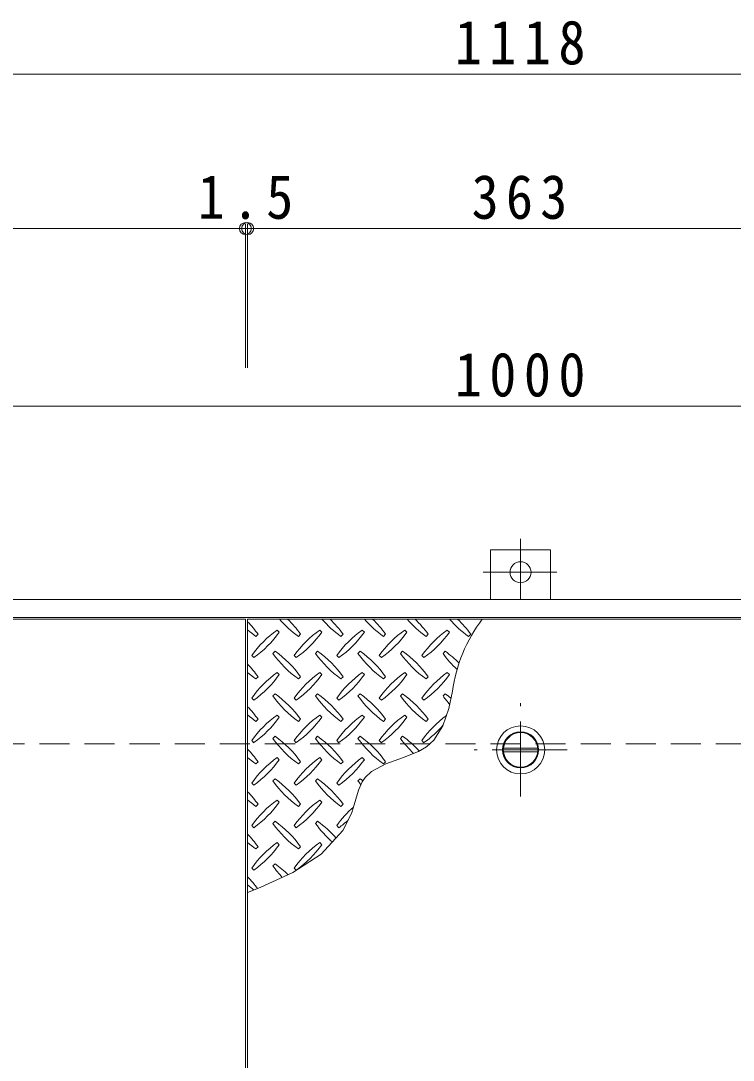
# Model space of a CAD drawing. Units: millimetres at full size, sheet at 1:10. Extents: x -2572 to 2730, y -1962 to 1888.
# Drawn here: x -1961 to -1487, y 928 to 1619 of the extents above; entities that cross this region are included whole.
import ezdxf

# ---------------------------------------------------------------- set-up
doc = ezdxf.new("R2010")
doc.units = ezdxf.units.MM
doc.header["$LTSCALE"] = 10
doc.header["$PDMODE"] = 32
doc.header["$PDSIZE"] = 8
doc.linetypes.add('CHAIN1', pattern=[8, 5, -1, 1, -1])
doc.linetypes.add('DASHED2', pattern=[3, 2, -1])
for name, color, linetype, lineweight in [('0-1_躯体', 3, 'Continuous', 9), ('0-2_仕上', 134, 'Continuous', 5), ('0-3_建具', 4, 'Continuous', 9), ('0-E', 3, 'CHAIN1', 9), ('0-F', 7, 'Continuous', 9)]:
    doc.layers.add(name, color=color, linetype=linetype, lineweight=lineweight)
doc.styles.add('ＭＳ ゴシック', font='')
doc.styles.get('ＭＳ ゴシック').set_extended_font_data('MS Gothic')

msp = doc.modelspace()

# ---------------------------------------------------------------- linework, layer by layer
at = {"layer": '0-1_躯体'}
for p, q in [((-1608.64, 1267.3), (-1648.64, 1267.3)), ((-1648.64, 1234.1), (-1648.64, 1267.3)), ((-1608.64, 1234.1), (-1608.64, 1267.3))]:
    msp.add_line(p, q, dxfattribs=at)
at = {"layer": '0-1_躯体', "color": 2, "linetype": 'DASHED2'}
msp.add_line((-2128.64, 1138.1), (-1128.64, 1138.1), dxfattribs=at)
at = {"layer": '0-2_仕上', "color": 3, "lineweight": 9}
for p, q in [((-2174.64, 1221.1), (-1811.64, 1221.1)), ((-1811.64, 1221.1), (-1811.64, 555.1)), ((-1810.14, 555.1), (-1810.14, 1221.1)), ((-1810.14, 1221.1), (-1447.14, 1221.1))]:
    msp.add_line(p, q, dxfattribs=at)
at = {"layer": '0-2_仕上'}
for p, q in [((-1804.64, 1209.63), (-1803.22, 1211.04)), ((-1789.08, 1212.45), (-1790.5, 1213.87)), ((-1776.35, 1209.63), (-1774.94, 1211.04)), ((-1760.8, 1212.45), (-1762.21, 1213.87)), ((-1748.07, 1209.63), (-1746.66, 1211.04)), ((-1732.51, 1212.45), (-1733.93, 1213.87)), ((-1719.79, 1209.63), (-1718.37, 1211.04)), ((-1704.23, 1212.45), (-1705.64, 1213.87)), ((-1691.5, 1209.63), (-1690.09, 1211.04)), ((-1675.94, 1212.45), (-1677.36, 1213.87)), ((-1663.22, 1209.63), (-1661.8, 1211.04)), ((-1807.47, 1196.9), (-1806.05, 1195.48)), ((-1791.91, 1199.73), (-1793.32, 1198.31)), ((-1779.18, 1196.9), (-1777.77, 1195.48)), ((-1763.63, 1199.73), (-1765.04, 1198.31)), ((-1750.9, 1196.9), (-1749.48, 1195.48)), ((-1735.34, 1199.73), (-1736.76, 1198.31)), ((-1722.61, 1196.9), (-1721.2, 1195.48)), ((-1707.06, 1199.73), (-1708.47, 1198.31)), ((-1694.33, 1196.9), (-1692.92, 1195.48)), ((-1678.77, 1199.73), (-1680.19, 1198.31)), ((-1804.64, 1181.34), (-1803.22, 1182.76)), ((-1789.08, 1184.17), (-1790.5, 1185.58)), ((-1776.35, 1181.34), (-1774.94, 1182.76)), ((-1760.8, 1184.17), (-1762.21, 1185.58)), ((-1748.07, 1181.34), (-1746.66, 1182.76)), ((-1732.51, 1184.17), (-1733.93, 1185.58)), ((-1719.79, 1181.34), (-1718.37, 1182.76)), ((-1704.23, 1184.17), (-1705.64, 1185.58)), ((-1691.5, 1181.34), (-1690.09, 1182.76)), ((-1675.94, 1184.17), (-1677.36, 1185.58)), ((-1791.91, 1171.44), (-1793.32, 1170.03)), ((-1763.63, 1171.44), (-1765.04, 1170.03)), ((-1735.34, 1171.44), (-1736.76, 1170.03)), ((-1707.06, 1171.44), (-1708.47, 1170.03)), ((-1678.77, 1171.44), (-1680.19, 1170.03)), ((-1807.47, 1168.61), (-1806.05, 1167.2)), ((-1779.18, 1168.61), (-1777.77, 1167.2)), ((-1750.9, 1168.61), (-1749.48, 1167.2)), ((-1722.61, 1168.61), (-1721.2, 1167.2)), ((-1694.33, 1168.61), (-1692.92, 1167.2)), ((-1789.08, 1155.89), (-1790.5, 1157.3)), ((-1760.8, 1155.89), (-1762.21, 1157.3)), ((-1732.51, 1155.89), (-1733.93, 1157.3)), ((-1704.23, 1155.89), (-1705.64, 1157.3)), ((-1804.64, 1153.06), (-1803.22, 1154.47)), ((-1776.35, 1153.06), (-1774.94, 1154.47)), ((-1748.07, 1153.06), (-1746.66, 1154.47)), ((-1719.79, 1153.06), (-1718.37, 1154.47)), ((-1691.5, 1153.06), (-1690.09, 1154.47)), ((-1791.91, 1143.16), (-1793.32, 1141.74)), ((-1763.63, 1143.16), (-1765.04, 1141.74)), ((-1735.34, 1143.16), (-1736.76, 1141.74)), ((-1707.06, 1143.16), (-1708.47, 1141.74)), ((-1807.47, 1140.33), (-1806.05, 1138.91)), ((-1779.18, 1140.33), (-1777.77, 1138.91)), ((-1750.9, 1140.33), (-1749.48, 1138.91)), ((-1722.61, 1140.33), (-1721.2, 1138.91)), ((-1694.33, 1140.33), (-1692.92, 1138.91)), ((-1789.08, 1127.6), (-1790.5, 1129.02)), ((-1760.8, 1127.6), (-1762.21, 1129.02)), ((-1732.51, 1127.6), (-1733.93, 1129.02)), ((-1804.64, 1124.77), (-1803.22, 1126.19)), ((-1776.35, 1124.77), (-1774.94, 1126.19)), ((-1748.07, 1124.77), (-1746.66, 1126.19)), ((-1719.79, 1124.77), (-1718.37, 1126.19)), ((-1791.91, 1114.87), (-1793.32, 1113.46)), ((-1763.63, 1114.87), (-1765.04, 1113.46)), ((-1735.34, 1114.87), (-1736.76, 1113.46)), ((-1807.47, 1112.04), (-1806.05, 1110.63)), ((-1779.18, 1112.04), (-1777.77, 1110.63)), ((-1750.9, 1112.04), (-1749.48, 1110.63)), ((-1789.08, 1099.32), (-1790.5, 1100.73)), ((-1760.8, 1099.32), (-1762.21, 1100.73)), ((-1804.64, 1096.49), (-1803.22, 1097.9)), ((-1776.35, 1096.49), (-1774.94, 1097.9)), ((-1748.07, 1096.49), (-1746.66, 1097.9)), ((-1791.91, 1086.59), (-1793.32, 1085.17)), ((-1763.63, 1086.59), (-1765.04, 1085.17)), ((-1807.47, 1083.76), (-1806.05, 1082.35)), ((-1779.18, 1083.76), (-1777.77, 1082.35)), ((-1750.9, 1083.76), (-1749.48, 1082.35)), ((-1789.08, 1071.03), (-1790.5, 1072.45)), ((-1760.8, 1071.03), (-1762.21, 1072.45)), ((-1804.64, 1068.2), (-1803.22, 1069.62)), ((-1776.35, 1068.2), (-1774.94, 1069.62)), ((-1791.91, 1058.3), (-1793.32, 1056.89)), ((-1807.47, 1055.48), (-1806.05, 1054.06)), ((-1779.18, 1055.48), (-1777.77, 1054.06))]:
    msp.add_line(p, q, dxfattribs=at)
at = {"layer": '0-2_仕上', "color": 2, "linetype": 'CHAIN1', "lineweight": 9}
for p, q in [((-1628.59, 1103.1), (-1628.59, 1165.1)), ((-1597.59, 1134.1), (-1659.59, 1134.1))]:
    msp.add_line(p, q, dxfattribs=at)
at = {"layer": '0-2_仕上', "color": 4, "lineweight": 9}
for p, q in [((-1640.02, 1135.35), (-1617.16, 1135.35)), ((-1640.02, 1132.85), (-1617.16, 1132.85))]:
    msp.add_line(p, q, dxfattribs=at)
at = {"layer": '0-2_仕上'}
msp.add_lwpolyline([(-1810.14, 1039.18), (-1801.86, 1042.51), (-1780.11, 1052.47), (-1761.15, 1064.63), (-1746.74, 1080.41), (-1741.17, 1091.76), (-1740.03, 1095.25), (-1738.26, 1101.39), (-1736.37, 1107.38), (-1733.92, 1112.85), (-1732.08, 1115.64), (-1727.8, 1119.75), (-1718.2, 1124.86), (-1707.23, 1128.75), (-1696.55, 1132.94), (-1691.15, 1136.1), (-1686.31, 1140.48), (-1680.23, 1150.1), (-1676.28, 1161.68), (-1673.93, 1173.11)], dxfattribs=at)
at = {"layer": '0-2_仕上', "color": 2, "lineweight": 9}
for radius in [16, 12, 11.75]:
    msp.add_circle((-1628.59, 1134.1), radius, dxfattribs=at)
at = {"layer": '0-2_仕上', "color": 4, "lineweight": 9}
msp.add_circle((-1628.59, 1134.1), 11.5, dxfattribs=at)
at = {"layer": '0-2_仕上'}
for centre, radius, start, end in [((-1862.27, 1168.97), 72.5, 35.47272, 44.0249), ((-1734.28, 1268.67), 72.5, 221.00789, 234.5273), ((-1833.98, 1168.97), 72.5, 35.47272, 45.97511), ((-1706, 1268.67), 72.5, 221.00789, 234.5273), ((-1805.7, 1168.97), 72.5, 35.47272, 45.97511), ((-1677.71, 1268.67), 72.5, 221.00789, 234.5273), ((-1777.41, 1168.97), 72.5, 35.47272, 45.97511), ((-1649.43, 1268.67), 72.5, 221.00789, 234.5273), ((-1749.13, 1168.97), 72.5, 35.47272, 45.97511), ((-1621.14, 1268.67), 72.5, 221.00789, 234.5273), ((-1572.73, 1159.35), 102.13, 142.79805, 172.25462), ((-1720.85, 1168.97), 72.5, 35.47272, 45.97511), ((-1762.57, 1268.67), 72.5, 228.99213, 234.5273), ((-1748.42, 1154.82), 72.5, 125.47272, 144.5273), ((-1848.13, 1254.53), 72.5, 305.47256, 324.5273), ((-1720.14, 1154.82), 72.5, 125.47272, 144.5273), ((-1819.84, 1254.53), 72.5, 305.47256, 324.5273), ((-1691.85, 1154.82), 72.5, 125.47272, 144.5273), ((-1791.56, 1254.53), 72.5, 305.47256, 324.5273), ((-1663.57, 1154.82), 72.5, 125.47272, 144.5273), ((-1763.27, 1254.53), 72.5, 305.47256, 324.5273), ((-1635.29, 1154.82), 72.5, 125.47272, 144.5273), ((-1734.99, 1254.53), 72.5, 305.47256, 324.5273), ((-1734.28, 1240.38), 72.5, 215.47258, 234.5273), ((-1833.98, 1140.68), 72.5, 35.47272, 54.5273), ((-1706, 1240.38), 72.5, 215.47258, 234.5273), ((-1805.7, 1140.68), 72.5, 35.47272, 54.5273), ((-1677.71, 1240.38), 72.5, 215.47258, 234.5273), ((-1777.41, 1140.68), 72.5, 35.47272, 54.5273), ((-1649.43, 1240.38), 72.5, 215.47258, 234.5273), ((-1749.13, 1140.68), 72.5, 35.47272, 54.5273), ((-1621.14, 1240.38), 72.5, 215.47258, 226.69856), ((-1720.85, 1140.68), 72.5, 44.94598, 54.5273), ((-1862.27, 1140.68), 72.5, 35.47272, 44.0249), ((-1762.57, 1240.38), 72.5, 228.99213, 234.5273), ((-1748.42, 1126.54), 72.5, 125.47272, 144.5273), ((-1848.13, 1226.24), 72.5, 305.47256, 324.5273), ((-1720.14, 1126.54), 72.5, 125.47272, 144.5273), ((-1819.84, 1226.24), 72.5, 305.47256, 324.5273), ((-1691.85, 1126.54), 72.5, 125.47272, 144.5273), ((-1791.56, 1226.24), 72.5, 305.47256, 324.5273), ((-1663.57, 1126.54), 72.5, 125.47272, 144.5273), ((-1763.27, 1226.24), 72.5, 305.47256, 324.5273), ((-1635.29, 1126.54), 72.5, 125.47272, 144.5273), ((-1734.99, 1226.24), 72.5, 305.47256, 324.5273), ((-1734.28, 1212.1), 72.5, 215.47258, 234.5273), ((-1833.98, 1112.4), 72.5, 35.47272, 54.5273), ((-1706, 1212.1), 72.5, 215.47258, 234.5273), ((-1805.7, 1112.4), 72.5, 35.47272, 54.5273), ((-1677.71, 1212.1), 72.5, 215.47258, 234.5273), ((-1777.41, 1112.4), 72.5, 35.47272, 54.5273), ((-1649.43, 1212.1), 72.5, 215.47258, 234.5273), ((-1749.13, 1112.4), 72.5, 35.47272, 54.5273), ((-1621.14, 1212.1), 72.5, 215.47258, 221.1628), ((-1720.85, 1112.4), 72.5, 50.65677, 54.5273), ((-1862.27, 1112.4), 72.5, 35.47272, 44.0249), ((-1762.57, 1212.1), 72.5, 228.99213, 234.5273), ((-1748.42, 1098.26), 72.5, 125.47272, 144.5273), ((-1848.13, 1197.96), 72.5, 305.47256, 324.5273), ((-1720.14, 1098.26), 72.5, 125.47272, 144.5273), ((-1819.84, 1197.96), 72.5, 305.47256, 324.52728), ((-1691.85, 1098.26), 72.5, 125.47272, 144.5273), ((-1791.56, 1197.96), 72.5, 305.47256, 324.52728), ((-1663.57, 1098.26), 72.5, 125.47272, 144.5273), ((-1763.27, 1197.96), 72.5, 305.47256, 324.52728), ((-1635.29, 1098.26), 72.5, 126.00705, 144.5273), ((-1734.99, 1197.96), 72.5, 305.47256, 319.2924), ((-1734.28, 1183.82), 72.5, 215.47258, 234.5273), ((-1833.98, 1084.11), 72.5, 35.47272, 54.5273), ((-1706, 1183.82), 72.5, 215.47258, 234.5273), ((-1805.7, 1084.11), 72.5, 35.47272, 54.5273), ((-1677.71, 1183.82), 72.5, 215.47258, 234.5273), ((-1777.41, 1084.11), 72.5, 35.47272, 54.5273), ((-1649.43, 1183.82), 72.5, 215.47258, 225.99713), ((-1749.13, 1084.11), 72.5, 42.74814, 54.5273), ((-1862.27, 1084.11), 72.5, 35.47272, 44.0249), ((-1762.57, 1183.82), 72.5, 228.99213, 234.5273), ((-1748.42, 1069.97), 72.5, 125.47272, 144.5273), ((-1848.13, 1169.67), 72.5, 305.47256, 324.5273), ((-1720.14, 1069.97), 72.5, 125.47272, 144.5273), ((-1819.84, 1169.67), 72.5, 305.47256, 324.5273), ((-1691.85, 1069.97), 72.5, 125.47272, 144.5273), ((-1791.56, 1169.67), 72.5, 305.47256, 324.5273), ((-1833.98, 1055.83), 72.5, 35.47272, 54.5273), ((-1805.7, 1055.83), 72.5, 35.47272, 54.5273), ((-1777.41, 1055.83), 72.5, 52.70831, 54.5273), ((-1734.28, 1155.53), 72.5, 215.47258, 234.5273), ((-1706, 1155.53), 72.5, 215.47258, 234.5273), ((-1677.71, 1155.53), 72.5, 215.47258, 218.03572), ((-1862.27, 1055.83), 72.5, 35.47272, 44.0249), ((-1762.57, 1155.53), 72.5, 228.99213, 234.5273), ((-1748.42, 1041.69), 72.5, 125.47272, 144.5273), ((-1720.14, 1041.69), 72.5, 125.47272, 144.5273), ((-1848.13, 1141.39), 72.5, 305.47256, 324.5273), ((-1819.84, 1141.39), 72.5, 305.47256, 324.5273), ((-1691.85, 1041.69), 72.5, 131.38763, 144.5273), ((-1833.98, 1027.55), 72.5, 35.47272, 54.5273), ((-1805.7, 1027.55), 72.5, 41.35275, 54.5273), ((-1791.56, 1141.39), 72.5, 305.47256, 311.59831), ((-1734.28, 1127.25), 72.5, 215.47258, 234.5273), ((-1706, 1127.25), 72.5, 215.47258, 228.77962), ((-1862.27, 1027.55), 72.5, 35.47272, 44.0249), ((-1762.57, 1127.25), 72.5, 228.99213, 234.5273), ((-1748.42, 1013.4), 72.5, 125.47272, 144.5273), ((-1720.14, 1013.4), 72.5, 125.47272, 144.5273), ((-1848.13, 1113.11), 72.5, 305.47256, 324.5273), ((-1819.84, 1113.11), 72.5, 305.47256, 324.5273), ((-1833.98, 999.26), 72.5, 45.57452, 54.5273), ((-1734.28, 1098.96), 72.5, 215.47258, 223.25978), ((-1862.27, 999.26), 72.5, 35.94795, 44.0249), ((-1762.57, 1098.96), 72.5, 228.99213, 233.25279)]:
    msp.add_arc(centre, radius, start, end, dxfattribs=at)
at = {"layer": '0-3_建具'}
for p, q in [((-1069.64, 1234.1), (-2187.64, 1234.1)), ((-1081.64, 1222.1), (-2175.64, 1222.1))]:
    msp.add_line(p, q, dxfattribs=at)
at = {"layer": '0-E'}
for p, q in [((-1628.64, 1274.46), (-1628.64, 1234.1)), ((-1653.48, 1252.3), (-1604.59, 1252.3))]:
    msp.add_line(p, q, dxfattribs=at)
at = {"layer": '0-E', "linetype": 'Continuous'}
msp.add_circle((-1628.64, 1252.3), 7, dxfattribs=at)
at = {"layer": '0-F'}
for p, q in [((-2187.64, 1583.81), (-1069.64, 1583.81)), ((-2174.64, 1481.02), (-1811.64, 1481.02)), ((-1811.64, 1484.02), (-1811.64, 1388.28)), ((-1811.64, 1481.02), (-1810.14, 1481.02)), ((-1810.14, 1484.02), (-1810.14, 1388.28)), ((-1810.14, 1481.02), (-1447.14, 1481.02)), ((-2128.64, 1362.81), (-1128.64, 1362.81))]:
    msp.add_line(p, q, dxfattribs=at)
for p in [(-1811.64, 1481.02), (-1810.14, 1481.02)]:
    msp.add_point(p, dxfattribs=at)

# ---------------------------------------------------------------- texts
at = {"layer": '0-F', "color": 2, "char_height": 29.33, "attachment_point": 7, "style": 'ＭＳ ゴシック'}
for s, insert in [('\\T1.28;\\W0.9;1118', (-1672.39, 1589.81)), ('\\T1.27;\\W0.9;1.5', (-1843.39, 1487.02)), ('\\T1.27;\\W0.9;363', (-1661.14, 1487.02)), ('\\T1.28;\\W0.9;1000', (-1672.39, 1368.81))]:
    msp.add_mtext(s, dxfattribs=dict(at, insert=insert))

doc.saveas('drawing.dxf')
